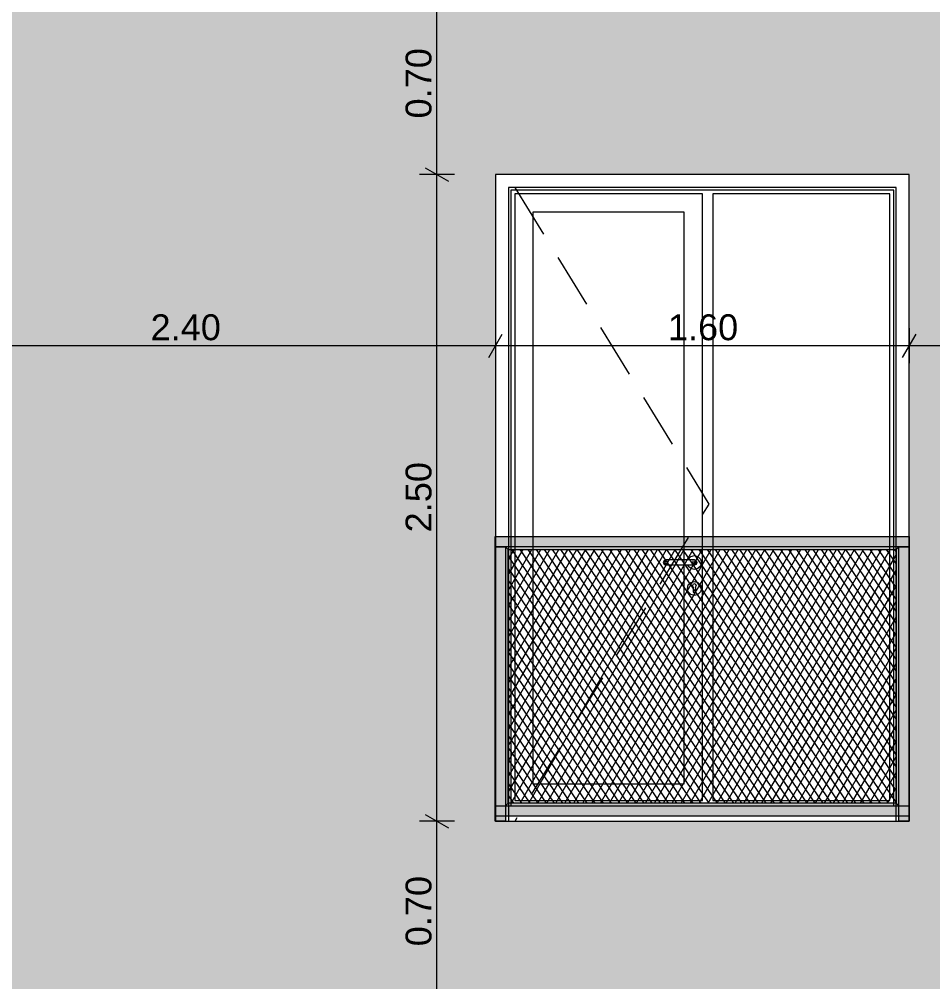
# Model space of a CAD drawing. Header units: millimetres. Extents: x 475206255 to 476720147, y 4620882299 to 4621447368.
# Drawn here: x 475423225 to 475426757, y 4621135124 to 4621138845 of the extents above; entities that cross this region are included whole.
import ezdxf

# ---------------------------------------------------------------- set-up
doc = ezdxf.new("R2010")
doc.units = ezdxf.units.MM
doc.header["$MEASUREMENT"] = 0
doc.linetypes.add('Hidden Line', pattern=[317.5, 211.666667, -105.833333])
for name, color, linetype, lineweight in [('2D Drafting - General_Pen_No__30_Pen_No__9_Pen_No__9_Pen_No__253', 252, 'Continuous', 0), ('2D Drafting - General_Pen_No__30_Pen_No__9_Pen_No__9_Pen_No__7', 7, 'Continuous', 0), ('2D Drafting - General_Pen_No__7_Pen_No__7', 7, 'Continuous', 0), ('Dimensioning - General_Pen_No__142', 142, 'Continuous', 0), ('New_2D Drafting - General_Pen_No__30_Pen_No__9_Pen_No__9_Pen_No__255', 255, 'Continuous', 0), ('New_2D Drafting - General_Pen_No__30_Pen_No__9_Pen_No__9_Pen_No__7', 7, 'Continuous', 0), ('New_2D Drafting - General_Pen_No__4', 7, 'Continuous', 0), ('New_2D Drafting - General_Pen_No__7', 7, 'Continuous', 0), ('New_Structural - Bearing_Pen_No__250', 7, 'Continuous', 0), ('zoma_Pen_No__142', 142, 'Continuous', 0)]:
    doc.layers.add(name, color=color, linetype=linetype, lineweight=lineweight)
doc.layers.add('Dimensioning - General', color=7, linetype='Continuous')
doc.layers.add('zoma', color=7, linetype='Continuous')
doc.styles.add('GENERATED_STYLE_2', font='arial.ttf')
doc.dimstyles.new('GENERATED_STYLE__1', dxfattribs={"dimtxt": 100, "dimasz": 68.640772, "dimexe": 0.18, "dimexo": 0.0625, "dimgap": 0, "dimtad": 1, "dimlfac": 0.001, "dimzin": 0, "dimdsep": 46, "dimtxsty": 'GENERATED_STYLE_2', "dimblk": 'ARROWHEAD_2', "dimblk1": 'ARROWHEAD_2', "dimblk2": 'ARROWHEAD_2', "dimcen": 0.09, "dimse1": 1, "dimse2": 1, "dimclrd": 142, "dimclre": 142, "dimclrt": 142, "dimadec": 0, "dimazin": 0, "dimtfac": 1, "dimtdec": 4, "dimtmove": 0, "dimatfit": 3, "dimfxl": 1, "dimtolj": 1, "dimtzin": 0, "dimarcsym": 0})
doc.dimstyles.new('GENERATED_STYLE__18', dxfattribs={"dimtxt": 100, "dimasz": 68.640772, "dimexe": 0.18, "dimexo": 0.0625, "dimgap": 0, "dimtad": 1, "dimtih": 1, "dimtoh": 1, "dimlfac": 0.001, "dimzin": 0, "dimdsep": 46, "dimtxsty": 'GENERATED_STYLE_2', "dimblk": 'ARROWHEAD_2', "dimblk1": 'ARROWHEAD_2', "dimblk2": 'ARROWHEAD_2', "dimcen": 0.09, "dimse1": 1, "dimse2": 1, "dimclrd": 142, "dimclre": 142, "dimclrt": 142, "dimadec": 0, "dimazin": 0, "dimtfac": 1, "dimtdec": 4, "dimtmove": 0, "dimatfit": 3, "dimfxl": 1, "dimtolj": 1, "dimtzin": 0, "dimarcsym": 0})
doc.dimstyles.new('GENERATED_STYLE__3', dxfattribs={"dimtxt": 200, "dimasz": 64.421331, "dimexe": 0.18, "dimexo": 3, "dimgap": 0, "dimtad": 1, "dimtih": 1, "dimtoh": 1, "dimlfac": 0.001, "dimzin": 0, "dimdsep": 46, "dimtxsty": 'GENERATED_STYLE_2', "dimblk": 'ARROWHEAD_2', "dimblk1": 'ARROWHEAD_2', "dimblk2": 'ARROWHEAD_2', "dimcen": 0.09, "dimclrd": 142, "dimclre": 142, "dimclrt": 142, "dimadec": 0, "dimazin": 0, "dimtfac": 1, "dimtdec": 4, "dimtmove": 0, "dimatfit": 3, "dimfxl": 1, "dimtolj": 1, "dimtzin": 0, "dimarcsym": 0})

# ---------------------------------------------------------------- blocks, each defined once
blk = doc.blocks.new('*D548', base_point=(475826095.8, 4621095193.2))
at = {"layer": 'Dimensioning - General_Pen_No__142', "color": 142, "linetype": 'Continuous', "lineweight": 0, "transparency": 16777216}
for p, q in [((475424795.3, 4621135771.1), (475424885.6, 4621135718.9)), ((475424908.2, 4621135745), (475424772.7, 4621135745)), ((475424840.5, 4621135044.9), (475424840.5, 4621135745)), ((475424908.2, 4621135044.9), (475424772.7, 4621135044.9)), ((475424795.3, 4621135071), (475424885.6, 4621135018.9))]:
    blk.add_line(p, q, dxfattribs=at)
at = {"layer": 'Dimensioning - General_Pen_No__142', "color": 142, "lineweight": 0, "transparency": 16777216, "insert": (475424820.5, 4621135261.5), "char_height": 100, "attachment_point": 7, "rotation": 90, "style": 'GENERATED_STYLE_2'}
blk.add_mtext('\\A1;{\\pql;\\fArial|b0|i0|c204|p0;\\W1.000000;0.70}', dxfattribs=at)
blk = doc.blocks.new('ARROWHEAD_2')
at = {"color": 0, "linetype": 'Continuous', "lineweight": 0}
for p, q in [((-0.378, -0.655), (0.378, 0.655)), ((0, 0), (-1, 0))]:
    blk.add_line(p, q, dxfattribs=at)
blk = doc.blocks.new('*D549', base_point=(475826095.8, 4621095193.2))
at = {"layer": 'Dimensioning - General_Pen_No__142', "color": 142, "linetype": 'Continuous', "lineweight": 0, "transparency": 16777216}
for p, q in [((475424908.2, 4621138244.9), (475424772.7, 4621138244.9)), ((475424795.3, 4621138271), (475424885.6, 4621138218.9)), ((475424840.5, 4621135745), (475424840.5, 4621138244.9)), ((475424795.3, 4621135771.1), (475424885.6, 4621135718.9)), ((475424908.2, 4621135745), (475424772.7, 4621135745))]:
    blk.add_line(p, q, dxfattribs=at)
at = {"layer": 'Dimensioning - General_Pen_No__142', "color": 142, "lineweight": 0, "transparency": 16777216, "insert": (475424820.5, 4621136861.5), "char_height": 100, "attachment_point": 7, "rotation": 90, "style": 'GENERATED_STYLE_2'}
blk.add_mtext('\\A1;{\\pql;\\fArial|b0|i0|c204|p0;\\W1.000000;2.50}', dxfattribs=at)
blk = doc.blocks.new('*D550', base_point=(475826095.8, 4621095193.2))
at = {"layer": 'Dimensioning - General_Pen_No__142', "color": 142, "linetype": 'Continuous', "lineweight": 0, "transparency": 16777216}
for p, q in [((475424795.3, 4621138971.1), (475424885.6, 4621138918.9)), ((475424908.2, 4621138945), (475424772.7, 4621138945)), ((475424840.5, 4621138244.9), (475424840.5, 4621138945)), ((475424908.2, 4621138244.9), (475424772.7, 4621138244.9)), ((475424795.3, 4621138271), (475424885.6, 4621138218.9))]:
    blk.add_line(p, q, dxfattribs=at)
at = {"layer": 'Dimensioning - General_Pen_No__142', "color": 142, "lineweight": 0, "transparency": 16777216, "insert": (475424820.5, 4621138461.5), "char_height": 100, "attachment_point": 7, "rotation": 90, "style": 'GENERATED_STYLE_2'}
blk.add_mtext('\\A1;{\\pql;\\fArial|b0|i0|c204|p0;\\W1.000000;0.70}', dxfattribs=at)
blk = doc.blocks.new('*D1528', base_point=(475826095.8, 4621095193.2))
at = {"layer": 'zoma_Pen_No__142', "color": 142, "linetype": 'Continuous', "lineweight": 0, "transparency": 16777216}
for p, q in [((475420915.9, 4621126477.3), (475420915.9, 4621126604.5)), ((475427415.9, 4621126477.3), (475427415.9, 4621126604.5)), ((475420940.3, 4621126583.3), (475420891.4, 4621126498.5)), ((475427440.3, 4621126583.3), (475427391.4, 4621126498.5)), ((475420915.9, 4621126540.9), (475427415.9, 4621126540.9))]:
    blk.add_line(p, q, dxfattribs=at)
at = {"layer": 'zoma_Pen_No__142', "color": 142, "lineweight": 0, "transparency": 16777216, "char_height": 200, "attachment_point": 7, "style": 'GENERATED_STYLE_2'}
for s, insert in [('\\A1;{\\pql;\\fArial|b0|i0|c204|p0;\\W1.000000;6.50}', (475423898.9, 4621126580.9)), ('\\A1;{\\pql;\\fArial|b0|i0|c204|p0;\\W1.000000;0.40}', (475426857.5, 4621126580.9))]:
    blk.add_mtext(s, dxfattribs=dict(at, insert=insert))
blk = doc.blocks.new('*D2142', base_point=(475826095.8, 4621095193.2))
at = {"layer": 'Dimensioning - General_Pen_No__142', "color": 142, "linetype": 'Continuous', "lineweight": 0, "transparency": 16777216}
for p, q in [((475426666.7, 4621134450.6), (475426666.7, 4621134315.2)), ((475427886.6, 4621134450.6), (475427886.6, 4621134315.2)), ((475426640.6, 4621134337.8), (475426692.7, 4621134428.1)), ((475427860.6, 4621134337.8), (475427912.7, 4621134428.1)), ((475427886.6, 4621134382.9), (475426666.7, 4621134382.9)), ((475427930.8, 4621134382.9), (475427886.6, 4621134382.9))]:
    blk.add_line(p, q, dxfattribs=at)
at = {"layer": 'Dimensioning - General_Pen_No__142', "color": 142, "lineweight": 0, "transparency": 16777216, "insert": (475427143.2, 4621134402.9), "char_height": 100, "attachment_point": 7, "style": 'GENERATED_STYLE_2'}
blk.add_mtext('\\A1;{\\pql;\\fArial|b0|i0|c204|p0;\\W1.000000;1.22}', dxfattribs=at)
blk = doc.blocks.new('*D2285', base_point=(475826095.8, 4621095193.2))
at = {"layer": 'Dimensioning - General_Pen_No__142', "color": 142, "linetype": 'Continuous', "lineweight": 0, "transparency": 16777216}
for p, q in [((475426666.7, 4621137650.6), (475426666.7, 4621137515.2)), ((475427886.6, 4621137650.6), (475427886.6, 4621137515.2)), ((475426640.6, 4621137537.8), (475426692.7, 4621137628.1)), ((475427860.6, 4621137537.8), (475427912.7, 4621137628.1)), ((475427886.6, 4621137582.9), (475426666.7, 4621137582.9)), ((475427930.8, 4621137582.9), (475427886.6, 4621137582.9))]:
    blk.add_line(p, q, dxfattribs=at)
at = {"layer": 'Dimensioning - General_Pen_No__142', "color": 142, "lineweight": 0, "transparency": 16777216, "insert": (475427143.2, 4621137602.9), "char_height": 100, "attachment_point": 7, "style": 'GENERATED_STYLE_2'}
blk.add_mtext('\\A1;{\\pql;\\fArial|b0|i0|c204|p0;\\W1.000000;1.22}', dxfattribs=at)
blk = doc.blocks.new('*D2286', base_point=(475826095.8, 4621095193.2))
at = {"layer": 'Dimensioning - General_Pen_No__142', "color": 142, "linetype": 'Continuous', "lineweight": 0, "transparency": 16777216}
for p, q in [((475425066.7, 4621137650.6), (475425066.7, 4621137515.2)), ((475426666.7, 4621137650.6), (475426666.7, 4621137515.2)), ((475425040.6, 4621137537.8), (475425092.7, 4621137628.1)), ((475426640.6, 4621137537.8), (475426692.7, 4621137628.1)), ((475426666.7, 4621137582.9), (475425066.7, 4621137582.9))]:
    blk.add_line(p, q, dxfattribs=at)
at = {"layer": 'Dimensioning - General_Pen_No__142', "color": 142, "lineweight": 0, "transparency": 16777216, "insert": (475425733.2, 4621137602.9), "char_height": 100, "attachment_point": 7, "style": 'GENERATED_STYLE_2'}
blk.add_mtext('\\A1;{\\pql;\\fArial|b0|i0|c204|p0;\\W1.000000;1.60}', dxfattribs=at)
blk = doc.blocks.new('*D2287', base_point=(475826095.8, 4621095193.2))
at = {"layer": 'Dimensioning - General_Pen_No__142', "color": 142, "linetype": 'Continuous', "lineweight": 0, "transparency": 16777216}
for p, q in [((475422666.3, 4621137650.6), (475422666.3, 4621137515.2)), ((475425066.7, 4621137650.6), (475425066.7, 4621137515.2)), ((475422640.2, 4621137537.8), (475422692.3, 4621137628.1)), ((475425040.6, 4621137537.8), (475425092.7, 4621137628.1)), ((475425066.7, 4621137582.9), (475422666.3, 4621137582.9))]:
    blk.add_line(p, q, dxfattribs=at)
at = {"layer": 'Dimensioning - General_Pen_No__142', "color": 142, "lineweight": 0, "transparency": 16777216, "insert": (475423733, 4621137602.9), "char_height": 100, "attachment_point": 7, "style": 'GENERATED_STYLE_2'}
blk.add_mtext('\\A1;{\\pql;\\fArial|b0|i0|c204|p0;\\W1.000000;2.40}', dxfattribs=at)

msp = doc.modelspace()

# ---------------------------------------------------------------- hatches: boundary and pattern name
at = {"layer": '2D Drafting - General_Pen_No__30_Pen_No__9_Pen_No__9_Pen_No__253', "linetype": 'Continuous', "lineweight": 0}
h = msp.add_hatch(dxfattribs=at)
h.set_pattern_fill('BRICK___RUNNING_BOND', color=252, style=0, pattern_type=2)
h.set_pattern_definition([(180, (475382668.45, 4621135278.51), (0, 66.64), []), (90, (475382668.45, 4621135278.5), (244.8, 0), [66.64, -66.64]), (90, (475382546.05, 4621135345.15), (244.8, 0), [66.64, -66.64])])
h.paths.add_polyline_path([(475407116.097, 4621132444.943), (475407116.097, 4621145744.536), (475427886.496, 4621145744.536), (475427886.496, 4621132444.943), (475424099.531, 4621132444.942), (475422915.902, 4621132444.943), (475420516.519, 4621132444.943), (475420516.519, 4621135044.943), (475418016.519, 4621135044.943), (475418016.519, 4621132444.943), (475417816.698, 4621132444.943), (475417816.698, 4621135044.924), (475414016.698, 4621135044.924), (475414016.698, 4621132444.943), (475413616.479, 4621132444.943), (475411316.097, 4621132444.943), (475411316.097, 4621145344.955), (475409845.506, 4621145344.955), (475409816.623, 4621145344.955), (475407515.336, 4621145344.955), (475407515.336, 4621135744.944), (475407515.336, 4621135044.961), (475407516.097, 4621135044.961), (475407516.097, 4621132545), (475407516.097, 4621132444.943)])
h.paths.add_polyline_path([(475411816.173, 4621143044.943), (475411816.173, 4621144644.943), (475413416.173, 4621144644.943), (475413416.173, 4621143044.943)], flags=0)
h.paths.add_polyline_path([(475411816.178, 4621135044.943), (475413416.178, 4621135044.943), (475413416.178, 4621133444.942), (475411816.178, 4621133444.942)], flags=0)
h.paths.add_polyline_path([(475413416.178, 4621136644.942), (475411816.178, 4621136644.942), (475411816.178, 4621138244.943), (475413416.178, 4621138244.943)], flags=0)
h.paths.add_polyline_path([(475413416.178, 4621139844.942), (475411816.178, 4621139844.942), (475411816.178, 4621141444.943), (475413416.178, 4621141444.943)], flags=0)
h.paths.add_polyline_path([(475414016.097, 4621135464.943), (475422915.902, 4621135464.943), (475422915.902, 4621135684.943), (475418666.092, 4621135684.943), (475418666.092, 4621135744.932), (475418666.092, 4621135744.944), (475418666.092, 4621138244.955), (475418666.092, 4621138664.943), (475422915.902, 4621138664.943), (475422915.902, 4621138884.943), (475418666.092, 4621138884.943), (475418666.092, 4621141864.943), (475422915.902, 4621141864.943), (475422915.902, 4621142084.943), (475420066.548, 4621142084.943), (475420066.548, 4621144644.937), (475419166.549, 4621144644.937), (475419166.549, 4621142084.943), (475418666.092, 4621142084.943), (475418666.092, 4621145064.943), (475422915.902, 4621145064.943), (475422915.902, 4621145284.943), (475414016.097, 4621145284.943), (475414016.097, 4621145064.943), (475417166.094, 4621145064.943), (475417166.094, 4621142084.943), (475414016.097, 4621142084.943), (475414016.097, 4621141864.943), (475417166.094, 4621141864.943), (475417166.094, 4621138884.943), (475414016.097, 4621138884.943), (475414016.097, 4621138664.943), (475417166.094, 4621138664.943), (475417166.094, 4621138244.955), (475417166.094, 4621135744.944), (475417166.094, 4621135744.924), (475417166.094, 4621135684.943), (475414016.097, 4621135684.943)], flags=0)
h.paths.add_polyline_path([(475416466.026, 4621135744.913), (475416466.026, 4621138244.923), (475414866.018, 4621138244.923), (475414866.018, 4621135744.913)], flags=0)
h.paths.add_polyline_path([(475414866.026, 4621144644.918), (475416466.035, 4621144644.918), (475416466.035, 4621142144.923), (475414866.026, 4621142144.923)], flags=0)
h.paths.add_polyline_path([(475416466.035, 4621138944.924), (475414866.026, 4621138944.924), (475414866.026, 4621141444.918), (475416466.035, 4621141444.918)], flags=0)
h.paths.add_polyline_path([(475419166.549, 4621138944.945), (475420066.548, 4621138944.945), (475420066.548, 4621141444.94), (475419166.549, 4621141444.94)], flags=0)
h.paths.add_polyline_path([(475419166.549, 4621138244.94), (475419166.549, 4621135744.945), (475420066.548, 4621135744.945), (475420066.548, 4621138244.94)], flags=0)
h.paths.add_polyline_path([(475422666.097, 4621132544.993), (475421066.097, 4621132544.993), (475421066.097, 4621135044.993), (475422666.097, 4621135044.993)], flags=0)
h.paths.add_polyline_path([(475421066.097, 4621144644.939), (475421066.097, 4621142144.943), (475422666.097, 4621142144.943), (475422666.097, 4621144644.939)], flags=0)
h.paths.add_polyline_path([(475421066.105, 4621138944.931), (475422666.097, 4621138944.931), (475422666.097, 4621138944.943), (475422666.097, 4621141444.937), (475421766.097, 4621141444.937), (475421066.105, 4621141444.937)], flags=0)
h.paths.add_polyline_path([(475421066.105, 4621135744.929), (475422666.097, 4621135744.929), (475422666.097, 4621135744.943), (475422666.097, 4621138244.94), (475421766.097, 4621138244.94), (475421066.105, 4621138244.94)], flags=0)
h.paths.add_polyline_path([(475425066.474, 4621132544.995), (475426666.486, 4621132544.995), (475426666.477, 4621135044.946), (475425066.477, 4621135044.941)], flags=0)
h.paths.add_polyline_path([(475425066.502, 4621135744.936), (475426666.511, 4621135744.936), (475426666.511, 4621138244.935), (475425066.511, 4621138244.941)], flags=0)
h.paths.add_polyline_path([(475426666.511, 4621142144.937), (475426666.511, 4621144644.941), (475425066.511, 4621144644.941), (475425066.509, 4621142144.937)], flags=0)
h.paths.add_polyline_path([(475426666.514, 4621138944.999), (475426666.514, 4621141444.941), (475425066.511, 4621141444.941), (475425066.509, 4621138944.999)], flags=0)
at = {"layer": 'New_2D Drafting - General_Pen_No__30_Pen_No__9_Pen_No__9_Pen_No__255', "linetype": 'Continuous', "lineweight": 0}
for points in [[(475426665.596, 4621136844.995), (475426665.596, 4621136804.995), (475425065.596, 4621136804.995), (475425065.596, 4621136844.995)], [(475425105.603, 4621135744.994), (475425065.596, 4621135744.994), (475425065.596, 4621136804.995), (475425105.603, 4621136804.995)], [(475425105.603, 4621135804.994), (475425115.603, 4621135814.994), (475425115.603, 4621136794.995), (475425105.603, 4621136804.995)], [(475426615.603, 4621136794.995), (475426625.603, 4621136804.995), (475425105.603, 4621136804.995), (475425115.603, 4621136794.995)], [(475426615.603, 4621135814.994), (475426625.603, 4621135804.994), (475426625.603, 4621136804.995), (475426615.603, 4621136794.995)], [(475426665.609, 4621135744.994), (475426625.603, 4621135744.994), (475426625.603, 4621136804.995), (475426665.609, 4621136804.995)], [(475426665.609, 4621135804.994), (475426665.609, 4621135764.994), (475425065.596, 4621135764.994), (475425065.596, 4621135804.994)], [(475426625.603, 4621135804.994), (475426615.603, 4621135814.994), (475425115.603, 4621135814.994), (475425105.603, 4621135804.994)]]:
    msp.add_hatch(color=255, dxfattribs=at).paths.add_polyline_path(points)
at = {"layer": 'New_2D Drafting - General_Pen_No__7', "linetype": 'Continuous', "lineweight": 0}
h = msp.add_hatch(dxfattribs=at)
h.set_pattern_fill('BATT_INSULATION', style=0, pattern_type=2)
h.set_pattern_definition([(60, (475826095.757, 4621095193.19), (-25.9807621, 15), []), (124.306619, (475826095.757, 4621095193.19), (23.8156986, 11.25), [])])
h.paths.add_polyline_path([(475425115.603, 4621136794.995), (475426615.603, 4621136794.995), (475426615.603, 4621135814.994), (475425115.603, 4621135814.994)])

# ---------------------------------------------------------------- linework, layer by layer
at = {"layer": '2D Drafting - General_Pen_No__30_Pen_No__9_Pen_No__9_Pen_No__7', "color": 7, "linetype": 'Continuous', "lineweight": 0, "flags": 128}
msp.add_lwpolyline([(475425066.502, 4621135744.936), (475426666.511, 4621135744.936), (475426666.511, 4621138244.935), (475425066.511, 4621138244.941)], close=True, dxfattribs=at)
at = {"layer": '2D Drafting - General_Pen_No__7_Pen_No__7', "color": 7, "linetype": 'Continuous', "lineweight": 0, "flags": 128}
for points in [[(475425070.602, 4621135744.935), (475426666.485, 4621135744.94), (475426666.477, 4621138244.941), (475425066.477, 4621138244.935)], [(475425066.477, 4621138244.935), (475425066.485, 4621135744.935), (475425070.602, 4621135744.935)]]:
    msp.add_lwpolyline(points, dxfattribs=at)
for points in [[(475426616.477, 4621138194.939), (475425116.477, 4621138194.934), (475425116.485, 4621135744.935), (475426616.485, 4621135744.942)], [(475426606.477, 4621138184.939), (475425126.477, 4621138184.934), (475425126.485, 4621135804.937), (475426606.485, 4621135804.942)], [(475425866.481, 4621138169.937), (475425141.477, 4621138169.934), (475425141.485, 4621135824.937), (475425866.485, 4621135824.939)], [(475426591.477, 4621138169.939), (475425906.477, 4621138169.937), (475425906.485, 4621135824.939), (475426591.485, 4621135824.942)], [(475425796.477, 4621138099.936), (475425211.477, 4621138099.934), (475425211.485, 4621135889.937), (475425796.485, 4621135889.939)]]:
    msp.add_lwpolyline(points, close=True, dxfattribs=at)
at = {"layer": '2D Drafting - General_Pen_No__7_Pen_No__7', "color": 7, "linetype": 'Hidden Line', "lineweight": 0, "flags": 128}
msp.add_lwpolyline([(475425141.481, 4621138194.937), (475425891.477, 4621136970.811), (475425142.25, 4621135746.222)], dxfattribs=at)
at = {"layer": 'New_2D Drafting - General_Pen_No__30_Pen_No__9_Pen_No__9_Pen_No__7', "color": 7, "linetype": 'Continuous', "lineweight": 0, "flags": 128}
for points in [[(475426665.596, 4621136844.995), (475426665.596, 4621136804.995), (475425065.596, 4621136804.995), (475425065.596, 4621136844.995)], [(475425105.603, 4621135744.994), (475425065.596, 4621135744.994), (475425065.596, 4621136804.995), (475425105.603, 4621136804.995)], [(475425105.603, 4621135804.994), (475425115.603, 4621135814.994), (475425115.603, 4621136794.995), (475425105.603, 4621136804.995)], [(475426615.603, 4621136794.995), (475426625.603, 4621136804.995), (475425105.603, 4621136804.995), (475425115.603, 4621136794.995)], [(475426615.603, 4621135814.994), (475426625.603, 4621135804.994), (475426625.603, 4621136804.995), (475426615.603, 4621136794.995)], [(475426665.609, 4621135744.994), (475426625.603, 4621135744.994), (475426625.603, 4621136804.995), (475426665.609, 4621136804.995)], [(475426665.609, 4621135804.994), (475426665.609, 4621135764.994), (475425065.596, 4621135764.994), (475425065.596, 4621135804.994)], [(475426625.603, 4621135804.994), (475426615.603, 4621135814.994), (475425115.603, 4621135814.994), (475425105.603, 4621135804.994)]]:
    msp.add_lwpolyline(points, close=True, dxfattribs=at)
at = {"layer": 'New_2D Drafting - General_Pen_No__4', "color": 7, "linetype": 'Continuous', "lineweight": 0, "flags": 128}
msp.add_lwpolyline([(475425115.603, 4621136794.995), (475426615.603, 4621136794.995), (475426615.603, 4621135814.994), (475425115.603, 4621135814.994)], close=True, dxfattribs=at)
at = {"layer": 'New_Structural - Bearing_Pen_No__250', "color": 7, "linetype": 'Continuous', "lineweight": 0}
for p, q in [((475425725.592, 4621136754.937), (475425718.521, 4621136752.008)), ((475425726.733, 4621136754.937), (475425725.592, 4621136754.937)), ((475425729.985, 4621136754.937), (475425726.733, 4621136754.937)), ((475425734.851, 4621136754.937), (475425729.985, 4621136754.937)), ((475425740.592, 4621136754.937), (475425734.851, 4621136754.937)), ((475425820.592, 4621136754.938), (475425740.592, 4621136754.937)), ((475425811.271, 4621136754.938), (475425812.209, 4621136758.438)), ((475425812.209, 4621136758.438), (475425822.092, 4621136768.32)), ((475425826.332, 4621136754.938), (475425820.592, 4621136754.938)), ((475425822.092, 4621136768.32), (475425835.592, 4621136771.938)), ((475425831.198, 4621136754.938), (475425826.332, 4621136754.938)), ((475425834.45, 4621136754.938), (475425831.198, 4621136754.938)), ((475425835.592, 4621136754.938), (475425834.45, 4621136754.938)), ((475425835.592, 4621136771.938), (475425849.092, 4621136768.32)), ((475425835.592, 4621136754.938), (475425842.663, 4621136752.009)), ((475425849.092, 4621136768.32), (475425858.974, 4621136758.438)), ((475425858.974, 4621136758.438), (475425862.592, 4621136744.938)), ((475425718.521, 4621136752.008), (475425715.592, 4621136744.937)), ((475425715.592, 4621136744.937), (475425718.521, 4621136737.866)), ((475425720.073, 4621136752.008), (475425717.314, 4621136744.937)), ((475425717.314, 4621136744.937), (475425720.073, 4621136737.866)), ((475425718.521, 4621136737.866), (475425725.592, 4621136734.937)), ((475425724.887, 4621136752.008), (475425722.775, 4621136744.937)), ((475425722.775, 4621136744.937), (475425724.887, 4621136737.866)), ((475425726.734, 4621136734.937), (475425725.592, 4621136734.937)), ((475425729.985, 4621136734.937), (475425726.734, 4621136734.937)), ((475425734.851, 4621136734.937), (475425729.985, 4621136734.937)), ((475425732.092, 4621136752.008), (475425730.95, 4621136744.937)), ((475425730.95, 4621136744.937), (475425732.092, 4621136737.866)), ((475425740.592, 4621136734.937), (475425734.851, 4621136734.937)), ((475425820.592, 4621136734.938), (475425740.592, 4621136734.937)), ((475425812.209, 4621136731.438), (475425811.271, 4621136734.938)), ((475425822.092, 4621136721.555), (475425812.209, 4621136731.438)), ((475425826.332, 4621136734.938), (475425820.592, 4621136734.938)), ((475425835.592, 4621136717.938), (475425822.092, 4621136721.555)), ((475425831.198, 4621136734.938), (475425826.332, 4621136734.938)), ((475425829.091, 4621136752.009), (475425830.234, 4621136744.938)), ((475425830.234, 4621136744.938), (475425829.091, 4621136737.866)), ((475425834.45, 4621136734.938), (475425831.198, 4621136734.938)), ((475425835.592, 4621136734.938), (475425834.45, 4621136734.938)), ((475425842.663, 4621136737.867), (475425835.592, 4621136734.938)), ((475425849.092, 4621136721.555), (475425835.592, 4621136717.938)), ((475425836.296, 4621136752.009), (475425838.408, 4621136744.938)), ((475425838.408, 4621136744.938), (475425836.296, 4621136737.867)), ((475425841.111, 4621136752.009), (475425843.87, 4621136744.938)), ((475425843.87, 4621136744.938), (475425841.111, 4621136737.867)), ((475425842.663, 4621136752.009), (475425845.592, 4621136744.938)), ((475425845.592, 4621136744.938), (475425842.663, 4621136737.867)), ((475425858.974, 4621136731.438), (475425849.092, 4621136721.555)), ((475425862.592, 4621136744.938), (475425858.974, 4621136731.438)), ((475425808.592, 4621136644.937), (475425812.209, 4621136658.438)), ((475425812.209, 4621136631.438), (475425808.592, 4621136644.937)), ((475425812.209, 4621136658.438), (475425822.092, 4621136668.32)), ((475425822.092, 4621136668.32), (475425835.592, 4621136671.938)), ((475425828.872, 4621136656.577), (475425828.124, 4621136654.63)), ((475425828.124, 4621136654.63), (475425830.592, 4621136649.338)), ((475425828.872, 4621136656.577), (475425830.217, 4621136660.081)), ((475425835.592, 4621136662.363), (475425830.217, 4621136660.081)), ((475425830.592, 4621136649.338), (475425830.592, 4621136647.824)), ((475425830.592, 4621136647.824), (475425830.592, 4621136644.938)), ((475425830.592, 4621136644.938), (475425830.592, 4621136642.051)), ((475425830.592, 4621136642.051), (475425830.592, 4621136636.277)), ((475425835.592, 4621136671.938), (475425849.092, 4621136668.32)), ((475425840.967, 4621136660.081), (475425835.592, 4621136662.363)), ((475425840.592, 4621136649.338), (475425843.06, 4621136654.63)), ((475425840.592, 4621136647.824), (475425840.592, 4621136649.338)), ((475425840.592, 4621136647.824), (475425840.592, 4621136644.938)), ((475425840.592, 4621136644.938), (475425840.592, 4621136642.051)), ((475425840.592, 4621136642.051), (475425840.592, 4621136636.277)), ((475425842.312, 4621136656.577), (475425840.967, 4621136660.081)), ((475425842.312, 4621136656.577), (475425843.06, 4621136654.63)), ((475425849.092, 4621136668.32), (475425858.975, 4621136658.438)), ((475425858.975, 4621136658.438), (475425862.592, 4621136644.938)), ((475425862.592, 4621136644.938), (475425858.975, 4621136631.438)), ((475425822.092, 4621136621.555), (475425812.209, 4621136631.438)), ((475425835.592, 4621136617.938), (475425822.092, 4621136621.555)), ((475425830.592, 4621136636.277), (475425830.592, 4621136632.438)), ((475425830.592, 4621136632.438), (475425832.057, 4621136628.902)), ((475425832.057, 4621136628.902), (475425835.592, 4621136627.438)), ((475425835.592, 4621136627.438), (475425839.128, 4621136628.902)), ((475425849.092, 4621136621.555), (475425835.592, 4621136617.938)), ((475425839.128, 4621136628.902), (475425840.592, 4621136632.438)), ((475425840.592, 4621136636.277), (475425840.592, 4621136632.438)), ((475425858.975, 4621136631.438), (475425849.092, 4621136621.555))]:
    msp.add_line(p, q, dxfattribs=at)

# ---------------------------------------------------------------- dimensions: what is measured, and where the dimension line sits
at = {"layer": 'Dimensioning - General', "color": 142, "linetype": 'Continuous', "lineweight": 0}
for base, p1, p2, picture, middle in [((475424840.477, 4621138944.994), (475364762.758, 4621138244.941), (475364762.763, 4621138944.994), '*D550', (475424770.477, 4621138590.965)), ((475424840.477, 4621138244.941), (475364762.763, 4621135744.994), (475364762.758, 4621138244.941), '*D549', (475424770.477, 4621136990.965)), ((475424840.477, 4621135744.994), (475364762.758, 4621135044.941), (475364762.763, 4621135744.994), '*D548', (475424770.477, 4621135390.965))]:
    dim = msp.add_linear_dim(base=base, p1=p1, p2=p2, angle=90, dimstyle='GENERATED_STYLE__1', dxfattribs=at)
    dim.commit()
    dim.dimension.update_dxf_attribs({"geometry": picture, "text_midpoint": middle, "dimtype": 160, "text_rotation": 90})
for base, p1, p2, picture, middle in [((475426666.664, 4621137582.909), (475427886.649, 4621138831.225), (475426666.664, 4621138244.935), '*D2285', (475427272.655, 4621137652.909)), ((475422666.25, 4621137582.909), (475425066.664, 4621138244.941), (475422666.25, 4621138244.932), '*D2287', (475423862.455, 4621137652.909)), ((475425066.664, 4621137582.909), (475426666.664, 4621138244.935), (475425066.664, 4621138244.941), '*D2286', (475425862.662, 4621137652.909)), ((475426666.664, 4621134382.909), (475427886.649, 4621135631.225), (475426666.664, 4621135044.935), '*D2142', (475427272.655, 4621134452.909))]:
    dim = msp.add_linear_dim(base=base, p1=p1, p2=p2, angle=180, dimstyle='GENERATED_STYLE__18', dxfattribs=at)
    dim.commit()
    dim.dimension.update_dxf_attribs({"geometry": picture, "text_midpoint": middle, "dimtype": 160})
at = {"layer": 'zoma', "color": 142, "linetype": 'Continuous', "lineweight": 0}
dim = msp.add_linear_dim(base=(475427415.86, 4621126540.885), p1=(475420915.86, 4621179106.55), p2=(475427415.86, 4621178706.55), dimstyle='GENERATED_STYLE__3', dxfattribs=at)
dim.commit()
dim.dimension.update_dxf_attribs({"geometry": '*D1528', "text_midpoint": (475424157.856, 4621126680.885), "dimtype": 160})

doc.saveas('drawing.dxf')
